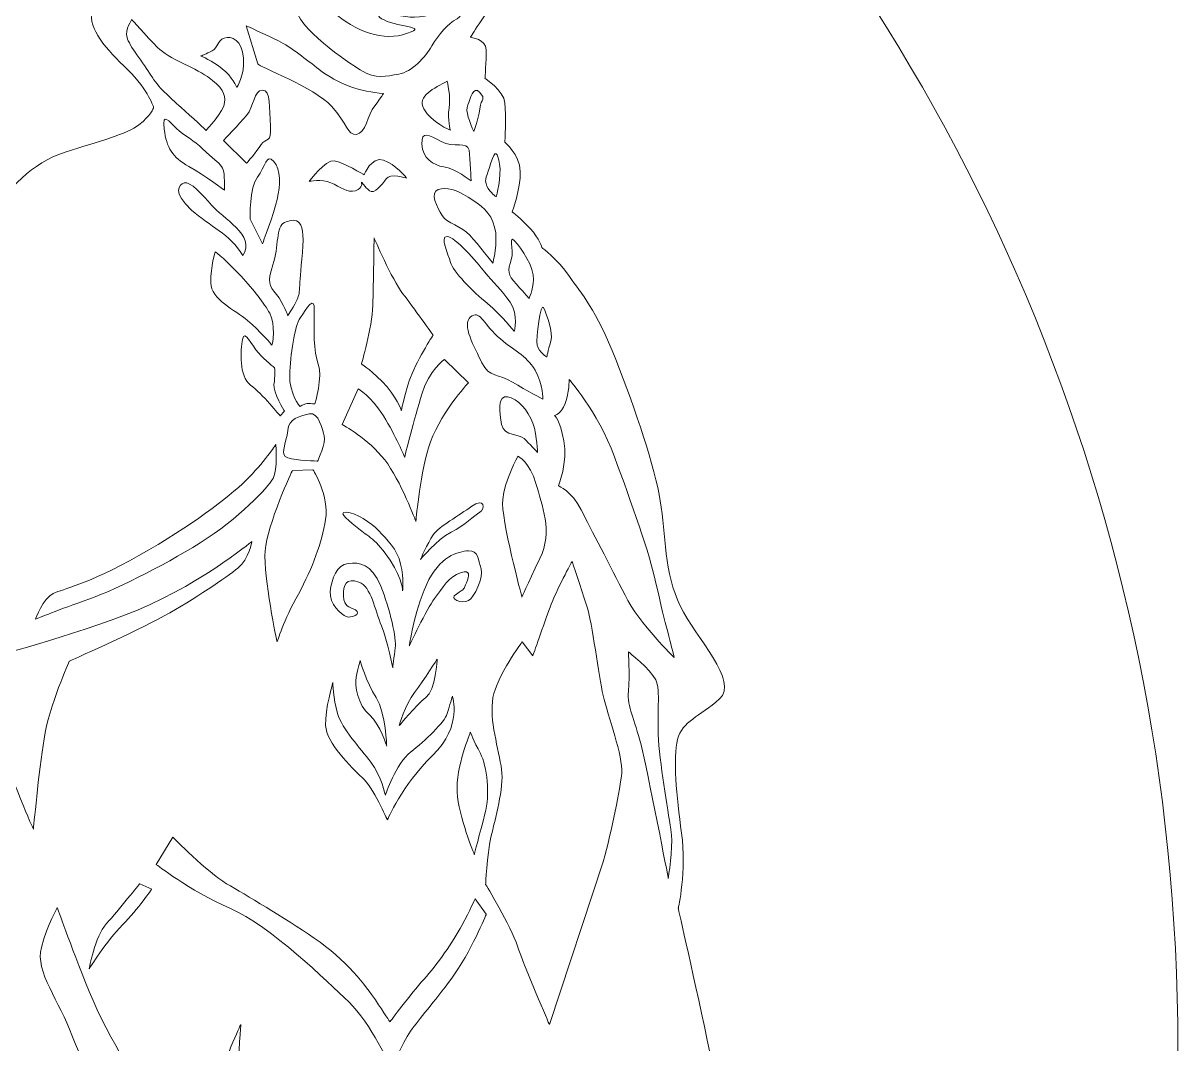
# Model space of a CAD drawing. Header units: inches. Extents: x 50 to 350, y -350 to -50.
# Drawn here: x 260.2 to 350, y -199.7 to -120.4 of the extents above; entities that cross this region are included whole.
import ezdxf

# ---------------------------------------------------------------- set-up
doc = ezdxf.new("R2010")
doc.units = ezdxf.units.IN
doc.header["$MEASUREMENT"] = 0
doc.layers.add('Layer 1', color=7, linetype='Continuous')

msp = doc.modelspace()

# ---------------------------------------------------------------- linework, layer by layer
at = {"layer": 'Layer 1', "lineweight": 0}
for points, knots in [([(350.001, -200), (350.001, -282.843), (282.843, -350.001), (200, -350.001), (117.158, -350.001), (50, -282.843), (50, -200), (50, -117.158), (117.158, -50), (200, -50), (282.843, -50), (350.001, -117.158), (350.001, -200)], [0, 0, 0, 0, 1, 1, 1, 2, 2, 2, 3, 3, 3, 4, 4, 4, 4]), ([(86.713, -160.67), (85.44, -161.139), (85.174, -161.636), (85.174, -161.636), (85.174, -161.636), (86.042, -162.164), (86.042, -162.164), (86.042, -162.164), (84.625, -163.259), (84.625, -163.259), (84.625, -163.259), (83.961, -164.5), (83.961, -164.5), (83.961, -164.5), (85.612, -164.042), (85.612, -164.042), (85.612, -164.042), (84.311, -165.518), (84.311, -165.518), (84.311, -165.518), (84.913, -166.543), (84.913, -166.543), (84.913, -166.543), (84.051, -167.697), (83.003, -167.246), (77.111, -164.711), (77.182, -165.505), (72.89, -164.145), (58.81, -159.684), (61.4, -148.514), (61.846, -144.971), (61.917, -144.415), (58.978, -149.323), (59.308, -153.659), (59.732, -159.233), (62.809, -164.261), (61.743, -164.491), (58.662, -165.156), (59.128, -164.424), (56.515, -163.218), (54.059, -162.084), (57.247, -167.532), (62.581, -167.893), (65.725, -168.105), (70.247, -168.608), (73.772, -168.705), (75.912, -168.764), (80.192, -169.383), (74.135, -171.207), (69.673, -172.551), (67.943, -175.228), (63.952, -173.732), (59.962, -172.236), (59.051, -171.961), (57.582, -170.409), (56.113, -168.856), (53.389, -167.143), (54.721, -169.07), (56.391, -171.483), (57.203, -173.783), (59.562, -174.978), (63.766, -177.109), (69.509, -177.08), (69.748, -177.54), (71.885, -181.65), (66.477, -183.842), (63.386, -184.671), (60.989, -185.315), (66.499, -186.074), (68.409, -185.37), (70.318, -184.667), (73.563, -182.245), (73.704, -180.295), (74.031, -175.781), (76.716, -176.072), (82.99, -172.286), (82.99, -172.286), (82.529, -175.297), (82.613, -176.811), (82.698, -178.325), (82.359, -181.466), (82.359, -181.466), (82.359, -181.466), (79.716, -185.929), (79.048, -187.297), (78.38, -188.664), (75.601, -193.501), (75.601, -193.501), (75.601, -193.501), (78.532, -192.322), (79.801, -191.979), (81.07, -191.636), (82.707, -191.681), (84.089, -191.845), (85.47, -192.01), (89.048, -190.218), (89.048, -190.218), (89.048, -190.218), (90.069, -189.743), (90.411, -191.012), (90.754, -192.281), (90.734, -193.037), (90.734, -193.037), (90.734, -193.037), (91.643, -192.054), (91.643, -192.054), (91.643, -192.054), (93.094, -194.236), (93.094, -194.236), (93.094, -194.236), (89.962, -198.181), (91.427, -199.86), (92.893, -201.538), (93.481, -203.066), (96.601, -204.161), (99.72, -205.254), (100.808, -206.923), (101.274, -208.321), (101.739, -209.72), (102.516, -213.521), (102.516, -213.521), (102.516, -213.521), (105.698, -212.349), (105.698, -212.349), (105.698, -212.349), (108.063, -213.422), (108.063, -213.422), (108.063, -213.422), (109.067, -216.334), (109.067, -216.334), (109.067, -216.334), (108.283, -218.775), (109.245, -220.44), (110.207, -222.104), (110.203, -222.23), (110.203, -222.23), (110.203, -222.23), (110.14, -219.961), (110.623, -220.73), (111.105, -221.499), (111.656, -222.957), (111.489, -224.465), (111.321, -225.972), (111.671, -226.989), (111.671, -226.989), (111.671, -226.989), (113.615, -225.027), (113.615, -225.027), (113.615, -225.027), (113.185, -226.905), (113.185, -226.905), (113.185, -226.905), (114.962, -226.45), (114.962, -226.45), (114.962, -226.45), (115.172, -227.968), (115.263, -229.23), (115.354, -230.493), (116.306, -232.535), (116.306, -232.535), (116.306, -232.535), (116.155, -228.877), (116.879, -230.031), (117.603, -231.185), (116.921, -233.056), (117.394, -234.203), (117.866, -235.35), (119.258, -236.915), (119.258, -236.915), (119.258, -236.915), (119.583, -234.278), (120.248, -233.036), (120.912, -231.795), (120.338, -234.299), (121.175, -235.96), (122.011, -237.621), (122.592, -239.401), (122.592, -239.401), (122.592, -239.401), (123.032, -237.145), (123.032, -237.145), (123.032, -237.145), (123.763, -239.13), (123.763, -239.13), (123.652, -239.706), (123.578, -240.237), (123.594, -240.559), (123.646, -241.593), (123.491, -243.246), (123.491, -243.246), (123.491, -243.246), (124.42, -242.574), (124.42, -242.574), (124.42, -242.574), (124.265, -243.401), (124.214, -244.589), (124.162, -245.776), (125.402, -245.88), (126.28, -247.326), (127.158, -248.772), (127.623, -249.392), (127.985, -250.374), (128.346, -251.355), (128.501, -253.834), (128.707, -255.384), (128.914, -256.933), (128.862, -260.032), (128.862, -260.032), (128.862, -260.032), (127.296, -257.811), (124.971, -258.017), (122.647, -258.224), (121.769, -257.759), (119.29, -257.088), (116.811, -256.417), (116.363, -256.83), (115.226, -256.83), (114.09, -256.83), (112.179, -256.882), (110.991, -256.262), (109.803, -255.642), (111.818, -255.487), (113.006, -255.642), (114.193, -255.797), (114.796, -255.642), (114.538, -254.092), (114.28, -252.543), (113.144, -251.974), (112.472, -251.716), (111.801, -251.458), (109.735, -248.875), (109.735, -248.875), (109.735, -248.875), (110.096, -248.101), (110.251, -247.378), (110.406, -246.655), (110.096, -245.828), (108.134, -245.208), (106.171, -244.589), (106.136, -243.831), (106.136, -243.831), (106.136, -243.831), (107.359, -243.452), (108.237, -243.452), (109.115, -243.452), (108.392, -242.264), (107.565, -241.696), (106.739, -241.128), (105.448, -239.217), (104.776, -238.08), (104.105, -236.944), (101.608, -234.327), (100.988, -233.552), (99.874, -232.16), (99.109, -236.892), (99.18, -238.098), (99.232, -238.975), (98.422, -240.008), (97.803, -241.093), (97.183, -242.178), (98.939, -242.384), (98.939, -242.384), (97.491, -243.279), (96.002, -241.891), (94.876, -240.852), (94.205, -240.233), (93.998, -240.181), (94.618, -239.974), (95.238, -239.767), (95.806, -238.425), (96.839, -237.908), (97.872, -237.391), (96.684, -237.082), (95.599, -236.669), (94.515, -236.255), (93.327, -235.171), (93.327, -235.171), (93.327, -235.171), (93.327, -234.964), (93.585, -234.654), (93.843, -234.344), (93.172, -233.518), (92.139, -232.537), (91.106, -231.555), (89.091, -228.921), (88.833, -227.474), (88.574, -226.028), (87.352, -225.77), (86.68, -226.338), (86.009, -226.906), (85.906, -228.094), (86.112, -229.386), (86.319, -230.677), (84.924, -232.519), (84.046, -234.482), (83.168, -236.445), (83.633, -236.29), (84.511, -236.858), (85.389, -237.426), (86.112, -237.478), (86.112, -237.478), (86.112, -237.478), (85.285, -238.666), (84.097, -239.286), (82.909, -239.906), (84.459, -240.216), (85.285, -241.248), (86.112, -242.282), (86.008, -242.695), (85.285, -242.901), (84.562, -243.108), (82.599, -242.333), (83.529, -243.521), (84.459, -244.709), (85.285, -244.761), (85.285, -244.761), (85.285, -244.761), (84.838, -247.171), (84.373, -248.514), (83.908, -249.857), (84.51, -250.752), (85.078, -251.114), (85.647, -251.475), (86.267, -252.457), (85.595, -252.922), (85.221, -253.181), (82.901, -251.705), (82.015, -251.613), (82.015, -251.613), (82.841, -250.683), (83.203, -250.219), (83.564, -249.753), (81.705, -248.152), (80.878, -247.378), (80.052, -246.603), (78.244, -246.086), (78.296, -245.26), (78.347, -244.434), (77.263, -243.865), (76.591, -243.246), (75.92, -242.626), (74.99, -242.781), (75.558, -243.762), (76.126, -244.743), (76.85, -246.861), (77.056, -248.256), (77.263, -249.65), (77.108, -250.787), (77.056, -252.026), (77.004, -253.266), (77.934, -252.905), (77.934, -252.905), (77.934, -252.905), (76.85, -254.919), (77.056, -255.797), (77.263, -256.675), (79.277, -255.693), (79.277, -255.693), (79.277, -255.693), (79.122, -256.933), (78.812, -257.759), (78.502, -258.586), (79.122, -258.896), (79.122, -258.896), (79.122, -258.896), (78.606, -259.671), (78.089, -260.239), (77.573, -260.807), (77.521, -261.375), (78.451, -261.736), (79.381, -262.098), (80.517, -260.91), (80.517, -260.91), (80.517, -260.91), (80.362, -262.563), (79.484, -263.286), (78.606, -264.01), (78.554, -264.474), (78.193, -265.507), (77.831, -266.54), (79.825, -266.873), (79.825, -266.873), (79.825, -266.873), (79.515, -267.184), (78.481, -267.597), (77.447, -268.011), (75.792, -267.907), (74.035, -267.907), (72.277, -267.907), (71.553, -268.424), (69.899, -269.252), (69.537, -269.432), (69.048, -269.727), (68.503, -270.076), (93.635, -316.857), (143.025, -348.675), (199.838, -348.675), (253.906, -348.675), (301.253, -319.86), (327.365, -276.755), (325.126, -274.646), (319.925, -269.723), (318.477, -268.114), (316.616, -266.046), (314.963, -264.113), (314.963, -264.113), (314.963, -264.113), (313.619, -253.008), (313.619, -253.008), (313.619, -253.008), (314.497, -250.787), (315.22, -249.392), (315.943, -247.998), (317.597, -244.692), (318.164, -241.903), (318.733, -239.114), (319.094, -231.521), (318.733, -227.337), (318.371, -223.153), (318.009, -220.932), (317.08, -215.715), (316.15, -210.499), (314.807, -206.16), (313.619, -200.479), (312.431, -194.797), (311.14, -189.167), (311.14, -189.167), (311.14, -189.167), (311.811, -186.274), (311.398, -183.33), (310.985, -180.386), (310.727, -177.494), (311.088, -176.047), (311.45, -174.601), (312.793, -174.291), (314.342, -172.897), (315.892, -171.502), (312.535, -168.196), (311.295, -165.665), (310.055, -163.134), (310.158, -160.087), (309.745, -157.504), (309.332, -154.922), (307.834, -150.428), (306.285, -146.503), (304.735, -142.577), (303.599, -141.389), (302.669, -140.046), (301.739, -138.703), (300.551, -137.825), (300.551, -137.825), (300.551, -137.825), (300.345, -137.102), (299.622, -136.327), (298.899, -135.553), (298.227, -135.036), (298.227, -135.036), (298.227, -135.036), (298.899, -133.228), (298.847, -131.885), (298.795, -130.542), (297.659, -129.613), (297.659, -129.613), (297.659, -129.613), (297.762, -127.546), (297.659, -126.565), (297.556, -125.584), (296.109, -124.654), (296.109, -124.654), (296.109, -124.654), (296.213, -123.26), (296.213, -122.433), (296.213, -121.607), (294.973, -121.452), (294.973, -121.452), (294.973, -121.452), (296.058, -119.696), (297.142, -118.404), (298.227, -117.113), (299.415, -116.08), (300.138, -115.305), (300.861, -114.531), (301.068, -112.723), (301.068, -112.723), (301.068, -112.723), (302.049, -111.535), (302.721, -109.83), (303.392, -108.126), (303.031, -107.299), (303.031, -105.905), (303.031, -104.51), (304.529, -103.322), (305.303, -102.031), (306.078, -100.74), (305.768, -98.984), (305.045, -97.95), (304.322, -96.917), (304.89, -96.091), (304.374, -94.955), (303.857, -93.818), (302.514, -92.32), (301.688, -91.442), (300.861, -90.564), (300.035, -90.048), (300.035, -90.048), (300.035, -90.048), (300.551, -91.442), (300.654, -92.785), (300.758, -94.128), (300.654, -92.785), (300.654, -92.785), (300.654, -92.785), (299.675, -92.479), (299.675, -92.479), (299.675, -92.479), (299.587, -92.942), (299.743, -92.012), (299.897, -91.083), (299.467, -90.564), (298.847, -89.376), (298.227, -88.188), (297.556, -87.258), (296.316, -86.277), (295.076, -85.296), (294.198, -84.418), (292.339, -83.178), (290.48, -81.939), (288.568, -81.68), (286.244, -81.422), (283.919, -81.164), (282.37, -81.732), (280.769, -82.3), (279.168, -82.868), (278.055, -83.258), (276.402, -84.549), (274.749, -85.84), (272.082, -86.963), (269.758, -89.958), (267.434, -92.954), (266.018, -98.322), (265.76, -100.13), (265.501, -101.938), (264.196, -104.403), (263.937, -105.539), (263.679, -106.676), (263.668, -107.967), (262.996, -109.361), (262.325, -110.756), (264.192, -112.435), (264.76, -113.83), (265.329, -115.224), (266.74, -116.942), (266.74, -116.942), (266.74, -116.942), (265.997, -118.095), (265.584, -119.437), (265.17, -120.78), (266.668, -122.381), (268.321, -123.983), (269.974, -125.584), (270.335, -126.927), (270.335, -126.927), (270.335, -126.927), (270.129, -127.546), (269.199, -128.27), (268.269, -128.993), (266.152, -129.509), (263.466, -130.387), (260.78, -131.266), (259.23, -133.125), (257.164, -135.656), (255.098, -138.187), (254.445, -141.492), (254.445, -141.492), (253.107, -140.471), (252.932, -140.222), (252.172, -138.961), (251.42, -137.716), (250.605, -136.706), (249.572, -136.241), (248.539, -135.776), (249.365, -135.466), (249.675, -134.795), (249.985, -134.124), (251.793, -132.574), (252.619, -131.954), (253.446, -131.334), (251.638, -129.458), (251.638, -129.458), (251.638, -129.458), (251.948, -128.476), (252.309, -127.753), (252.671, -127.03), (252.516, -125.997), (252.516, -125.997), (252.516, -125.997), (252.619, -125.739), (253.239, -125.067), (253.858, -124.396), (256.046, -122.209), (255.994, -120.866), (255.943, -119.523), (255.943, -118.49), (256.356, -116.528), (256.769, -114.565), (256.614, -112.705), (256.304, -110.329), (255.994, -107.954), (254.496, -105.629), (254.496, -105.629), (254.496, -105.629), (255.839, -103.253), (256.046, -101.755), (256.252, -100.258), (255.65, -98.725), (254.41, -97.95), (253.171, -97.176), (252.396, -95.832), (252.396, -95.832), (252.396, -95.832), (252.551, -94.593), (252.551, -93.457), (252.551, -92.32), (251.5, -91.666), (250.519, -89.858), (249.537, -88.05), (248.659, -85.416), (247.73, -84.435), (246.8, -83.454), (244.82, -82.765), (243.735, -81.99), (242.65, -81.215), (240.963, -80.716), (240.963, -80.716), (240.963, -80.716), (240.86, -79.424), (239.672, -78.392), (238.484, -77.358), (237.502, -76.222), (236.521, -76.429), (235.54, -76.636), (233.319, -76.584), (232.337, -76.48), (231.356, -76.377), (229.117, -75.671), (227.103, -75.62), (225.089, -75.568), (225.554, -76.291), (225.554, -76.291), (225.554, -76.291), (223.901, -76.342), (222.92, -76.394), (221.938, -76.446), (220.543, -77.273), (218.477, -78.512), (216.411, -79.752), (216.514, -80.63), (215.74, -81.766), (214.965, -82.902), (213.398, -84.986), (212.468, -85.812), (211.539, -86.639), (210.661, -87.62), (210.041, -88.601), (209.421, -89.583), (210.076, -93.146), (208.836, -93.508), (207.597, -93.869), (208.518, -94.643), (208.983, -95.625), (209.448, -96.606), (211.212, -96.09), (211.161, -96.813), (211.109, -97.536), (209.784, -97.433), (209.887, -98.001), (210.353, -100.563), (212.322, -99.038), (212.193, -99.818), (212.038, -100.748), (211.247, -103.787), (212.228, -106.628), (213.209, -109.469), (213.829, -107.764), (214.759, -109.004), (215.689, -110.243), (215.602, -111.302), (215.395, -112.49), (215.189, -113.678), (216.368, -117.25), (217.556, -118.231), (218.744, -119.213), (220.922, -121.4), (222.48, -122.631), (224.51, -124.236), (226.499, -126.912), (229.444, -126.29), (229.282, -127.827), (229.465, -129.57), (228.446, -131.059), (227.775, -132.04), (226.793, -132.557), (225.76, -133.125), (224.727, -133.693), (222.92, -133.59), (221.318, -133.796), (220.334, -133.923), (219.975, -133.953), (219.664, -133.861), (220.395, -126.601), (217.026, -120.778), (210.619, -117.351), (208.412, -116.17), (201.96, -112.948), (200.79, -111.623), (199.621, -110.299), (199.176, -110.026), (199.176, -110.026), (199.45, -108.823), (200.594, -106.256), (200.432, -105.201), (200.287, -104.249), (199.717, -103.027), (199.717, -103.027), (199.717, -103.027), (200.558, -103.708), (201.344, -104.072), (202.137, -104.44), (202.807, -104.112), (202.807, -104.112), (202.807, -104.112), (201.953, -103.83), (201.891, -102.967), (201.829, -102.104), (201.922, -101.848), (201.922, -101.848), (201.922, -101.848), (202.857, -102.304), (203.978, -102.249), (205.1, -102.194), (205.298, -101.008), (205.298, -101.008), (205.298, -101.008), (203.26, -99.917), (202.789, -98.268), (202.317, -96.618), (202.489, -93.521), (202.489, -93.521), (202.489, -93.521), (203.876, -93.215), (205.024, -92.213), (206.171, -91.211), (206.34, -88.2), (206.34, -88.2), (206.34, -88.2), (207.441, -88.919), (207.441, -88.919), (207.441, -88.919), (206.539, -87.257), (207.39, -87.626), (208.241, -87.994), (208.43, -87.396), (208.43, -87.396), (208.43, -87.396), (207.246, -86.588), (207.361, -85.557), (207.476, -84.527), (208.352, -80.846), (208.756, -78.704), (209.16, -76.561), (208.824, -70.004), (207.326, -68.068), (205.829, -66.131), (200.817, -63.58), (200.147, -62.873), (199.477, -62.165), (196.05, -59.758), (194.318, -60.055), (192.587, -60.352), (189.508, -61.396), (189.508, -61.396), (189.508, -61.396), (187.4, -60.652), (185.137, -61.451), (182.876, -62.25), (178.799, -65.385), (177.364, -67.413), (175.93, -69.441), (173.107, -74.963), (173.107, -74.963), (173.107, -74.963), (170.694, -74.983), (170.694, -74.983), (170.694, -74.983), (172.301, -76.061), (172.301, -76.061), (172.301, -76.061), (171.419, -76.812), (171.419, -76.812), (171.419, -76.812), (172.339, -77.785), (172.339, -77.785), (172.339, -77.785), (170.922, -79.21), (170.279, -80.657), (169.636, -82.104), (169.058, -84.328), (169.11, -85.536), (169.163, -86.743), (169.156, -87.001), (169.156, -87.001), (169.156, -87.001), (170.299, -86.172), (170.299, -86.172), (170.299, -86.172), (170.426, -87.812), (169.8, -88.656), (169.173, -89.5), (167.756, -90.926), (167.38, -92.035), (167.005, -93.145), (167.113, -95.474), (167.522, -96.261), (167.931, -97.047), (168.345, -97.662), (168.345, -97.662), (168.345, -97.662), (168.88, -96.987), (168.88, -96.987), (168.88, -96.987), (169.82, -97.272), (168.988, -99.317), (168.157, -101.361), (168.002, -103.855), (165.391, -104.817), (165.262, -104.865), (165.186, -104.944), (165.155, -105.048), (163.795, -105.673), (162.307, -106.112), (161.145, -106.524), (159.543, -107.093), (156.134, -107.868), (153.551, -108.539), (150.969, -109.21), (149.162, -110.553), (146.424, -111.896), (143.686, -113.239), (140.574, -116.984), (140.574, -116.984), (138.626, -118.402), (134.487, -119.148), (132.035, -119.932), (129.343, -120.793), (126.998, -125.382), (127.7, -124.727), (128.474, -124.004), (131.04, -124.637), (130.679, -125.102), (130.317, -125.567), (130.214, -127.116), (130.472, -126.755), (130.73, -126.393), (132.306, -125.812), (132.306, -125.812), (132.306, -125.984), (132.306, -126.157), (132.306, -126.329), (132.547, -126.294), (132.788, -126.26), (133.029, -126.225), (133.029, -126.225), (132.616, -128.459), (132.616, -128.459), (132.616, -128.459), (133.629, -128.297), (133.629, -128.297), (133.629, -128.297), (130.906, -132.348), (128.631, -135.139), (126.356, -137.931), (123.047, -143.722), (121.91, -145.997), (121.226, -147.364), (120.281, -149.516), (119.568, -151.33), (119.57, -150.627), (119.488, -149.879), (119.287, -149.096), (118.605, -146.431), (116.65, -144.235), (115.715, -141.563), (114.781, -138.891), (114.102, -136.101), (114.102, -136.101), (114.102, -136.101), (111.616, -139.434), (111.064, -141.183), (110.512, -142.931), (110.075, -145.061), (108.89, -146.919), (107.704, -148.776), (106.838, -152.784), (105.799, -153.889), (104.761, -154.995), (103.467, -156.219), (103.467, -156.219), (103.467, -156.219), (101.351, -156.603), (101.351, -156.603), (101.351, -156.603), (101.306, -151.986), (101.306, -151.986), (101.278, -149.213), (102.237, -144.879), (103.331, -141.759), (104.789, -137.598), (107.081, -133.659), (108.667, -129.458), (109.7, -126.72), (110.785, -123.414), (111.869, -119.902), (112.954, -116.39), (113.677, -111.793), (114.09, -109.055), (114.503, -106.318), (114.193, -98.673), (114.142, -94.438), (114.09, -90.203), (114.917, -85.761), (116.466, -82.61), (118.016, -79.459), (119.049, -78.839), (120.185, -77.445), (121.321, -76.05), (122.768, -74.398), (120.65, -75.482), (118.532, -76.567), (117.344, -76.98), (114.813, -80.027), (112.282, -83.075), (111.249, -88.085), (110.578, -90.203), (109.906, -92.32), (108.977, -91.236), (108.099, -90.203), (107.22, -89.17), (105.464, -87.31), (104.431, -87.104), (103.398, -86.897), (102.572, -87.723), (102.572, -87.723), (102.572, -87.723), (105.464, -90.564), (106.652, -92.579), (107.84, -94.593), (109.08, -97.899), (109.493, -100.378), (109.906, -102.857), (110.01, -107.558), (109.906, -109.314), (109.803, -111.07), (109.132, -113.859), (108.512, -116.597), (107.892, -119.334), (106.446, -120.574), (106.446, -120.574), (106.446, -120.574), (105.516, -118.508), (105.206, -117.475), (104.896, -116.442), (103.502, -114.531), (102.159, -113.032), (100.816, -111.535), (97.045, -108.642), (96.219, -108.126), (95.392, -107.609), (93.688, -106.989), (93.688, -106.989), (93.688, -106.989), (95.134, -109.675), (96.374, -111.225), (97.613, -112.774), (100.196, -114.995), (101.849, -117.526), (103.502, -120.057), (103.818, -123.83), (103.708, -126.514), (103.474, -132.23), (99.173, -141.391), (96.688, -145.811), (93.453, -141.411), (91.189, -139.924), (87.077, -135.5), (85.791, -134.116), (84.266, -129.985), (82.51, -126.524), (81.787, -129.675), (84.823, -136.095), (86.173, -137.392), (90.348, -141.402), (90.99, -144.086), (94.094, -148.511), (95.714, -150.821), (95.629, -158.487), (95.629, -158.487), (94.095, -157.768), (92.622, -157.505), (90.95, -157.75), (89.279, -157.995), (92.304, -158.935), (91.168, -159.029), (90.031, -159.124), (86.713, -160.67), (86.713, -160.67), (86.713, -160.67), (86.713, -160.67), (86.713, -160.67)], [0, 0, 0, 0, 1, 1, 1, 2, 2, 2, 3, 3, 3, 4, 4, 4, 5, 5, 5, 6, 6, 6, 7, 7, 7, 8, 8, 8, 9, 9, 9, 10, 10, 10, 11, 11, 11, 12, 12, 12, 13, 13, 13, 14, 14, 14, 15, 15, 15, 16, 16, 16, 17, 17, 17, 18, 18, 18, 19, 19, 19, 20, 20, 20, 21, 21, 21, 22, 22, 22, 23, 23, 23, 24, 24, 24, 25, 25, 25, 26, 26, 26, 27, 27, 27, 28, 28, 28, 29, 29, 29, 30, 30, 30, 31, 31, 31, 32, 32, 32, 33, 33, 33, 34, 34, 34, 35, 35, 35, 36, 36, 36, 37, 37, 37, 38, 38, 38, 39, 39, 39, 40, 40, 40, 41, 41, 41, 42, 42, 42, 43, 43, 43, 44, 44, 44, 45, 45, 45, 46, 46, 46, 47, 47, 47, 48, 48, 48, 49, 49, 49, 50, 50, 50, 51, 51, 51, 52, 52, 52, 53, 53, 53, 54, 54, 54, 55, 55, 55, 56, 56, 56, 57, 57, 57, 58, 58, 58, 59, 59, 59, 60, 60, 60, 61, 61, 61, 62, 62, 62, 63, 63, 63, 64, 64, 64, 65, 65, 65, 66, 66, 66, 67, 67, 67, 68, 68, 68, 69, 69, 69, 70, 70, 70, 71, 71, 71, 72, 72, 72, 73, 73, 73, 74, 74, 74, 75, 75, 75, 76, 76, 76, 77, 77, 77, 78, 78, 78, 79, 79, 79, 80, 80, 80, 81, 81, 81, 82, 82, 82, 83, 83, 83, 84, 84, 84, 85, 85, 85, 86, 86, 86, 87, 87, 87, 88, 88, 88, 89, 89, 89, 90, 90, 90, 91, 91, 91, 92, 92, 92, 93, 93, 93, 94, 94, 94, 95, 95, 95, 96, 96, 96, 97, 97, 97, 98, 98, 98, 99, 99, 99, 100, 100, 100, 101, 101, 101, 102, 102, 102, 103, 103, 103, 104, 104, 104, 105, 105, 105, 106, 106, 106, 107, 107, 107, 108, 108, 108, 109, 109, 109, 110, 110, 110, 111, 111, 111, 112, 112, 112, 113, 113, 113, 114, 114, 114, 115, 115, 115, 116, 116, 116, 117, 117, 117, 118, 118, 118, 119, 119, 119, 120, 120, 120, 121, 121, 121, 122, 122, 122, 123, 123, 123, 124, 124, 124, 125, 125, 125, 126, 126, 126, 127, 127, 127, 128, 128, 128, 129, 129, 129, 130, 130, 130, 131, 131, 131, 132, 132, 132, 133, 133, 133, 134, 134, 134, 135, 135, 135, 136, 136, 136, 137, 137, 137, 138, 138, 138, 139, 139, 139, 140, 140, 140, 141, 141, 141, 142, 142, 142, 143, 143, 143, 144, 144, 144, 145, 145, 145, 146, 146, 146, 147, 147, 147, 148, 148, 148, 149, 149, 149, 150, 150, 150, 151, 151, 151, 152, 152, 152, 153, 153, 153, 154, 154, 154, 155, 155, 155, 156, 156, 156, 157, 157, 157, 158, 158, 158, 159, 159, 159, 160, 160, 160, 161, 161, 161, 162, 162, 162, 163, 163, 163, 164, 164, 164, 165, 165, 165, 166, 166, 166, 167, 167, 167, 168, 168, 168, 169, 169, 169, 170, 170, 170, 171, 171, 171, 172, 172, 172, 173, 173, 173, 174, 174, 174, 175, 175, 175, 176, 176, 176, 177, 177, 177, 178, 178, 178, 179, 179, 179, 180, 180, 180, 181, 181, 181, 182, 182, 182, 183, 183, 183, 184, 184, 184, 185, 185, 185, 186, 186, 186, 187, 187, 187, 188, 188, 188, 189, 189, 189, 190, 190, 190, 191, 191, 191, 192, 192, 192, 193, 193, 193, 194, 194, 194, 195, 195, 195, 196, 196, 196, 197, 197, 197, 198, 198, 198, 199, 199, 199, 200, 200, 200, 201, 201, 201, 202, 202, 202, 203, 203, 203, 204, 204, 204, 205, 205, 205, 206, 206, 206, 207, 207, 207, 208, 208, 208, 209, 209, 209, 210, 210, 210, 211, 211, 211, 212, 212, 212, 213, 213, 213, 214, 214, 214, 215, 215, 215, 216, 216, 216, 217, 217, 217, 218, 218, 218, 219, 219, 219, 220, 220, 220, 221, 221, 221, 222, 222, 222, 223, 223, 223, 224, 224, 224, 225, 225, 225, 226, 226, 226, 227, 227, 227, 228, 228, 228, 229, 229, 229, 230, 230, 230, 231, 231, 231, 232, 232, 232, 233, 233, 233, 234, 234, 234, 235, 235, 235, 236, 236, 236, 237, 237, 237, 238, 238, 238, 239, 239, 239, 240, 240, 240, 241, 241, 241, 242, 242, 242, 243, 243, 243, 244, 244, 244, 245, 245, 245, 246, 246, 246, 247, 247, 247, 248, 248, 248, 249, 249, 249, 250, 250, 250, 251, 251, 251, 252, 252, 252, 253, 253, 253, 254, 254, 254, 255, 255, 255, 256, 256, 256, 257, 257, 257, 258, 258, 258, 259, 259, 259, 260, 260, 260, 261, 261, 261, 262, 262, 262, 263, 263, 263, 264, 264, 264, 265, 265, 265, 266, 266, 266, 267, 267, 267, 268, 268, 268, 269, 269, 269, 270, 270, 270, 271, 271, 271, 272, 272, 272, 273, 273, 273, 274, 274, 274, 275, 275, 275, 276, 276, 276, 277, 277, 277, 278, 278, 278, 279, 279, 279, 280, 280, 280, 281, 281, 281, 282, 282, 282, 283, 283, 283, 284, 284, 284, 285, 285, 285, 286, 286, 286, 287, 287, 287, 288, 288, 288, 289, 289, 289, 290, 290, 290, 291, 291, 291, 292, 292, 292, 293, 293, 293, 294, 294, 294, 295, 295, 295, 296, 296, 296, 297, 297, 297, 298, 298, 298, 299, 299, 299, 300, 300, 300, 301, 301, 301, 302, 302, 302, 303, 303, 303, 304, 304, 304, 305, 305, 305, 306, 306, 306, 307, 307, 307, 308, 308, 308, 309, 309, 309, 310, 310, 310, 311, 311, 311, 312, 312, 312, 313, 313, 313, 314, 314, 314, 315, 315, 315, 316, 316, 316, 317, 317, 317, 318, 318, 318, 319, 319, 319, 320, 320, 320, 321, 321, 321, 322, 322, 322, 323, 323, 323, 324, 324, 324, 325, 325, 325, 326, 326, 326, 327, 327, 327, 328, 328, 328, 329, 329, 329, 330, 330, 330, 331, 331, 331, 332, 332, 332, 333, 333, 333, 334, 334, 334, 335, 335, 335, 336, 336, 336, 337, 337, 337, 338, 338, 338, 339, 339, 339, 339]), ([(293.833, -119.047), (293.833, -119.047), (293.76, -119.368), (292.331, -119.651), (290.903, -119.935), (290.32, -119.983), (289.101, -119.691), (287.882, -119.4), (287.883, -119.335), (287.883, -119.335), (287.883, -119.335), (287.567, -119.899), (288.272, -120.112), (289.438, -120.743), (292.066, -120.59), (289.703, -121.258), (287.9, -121.769), (285.499, -120.76), (284.073, -119.199), (283.418, -118.482), (281.46, -116.628), (281.388, -119.047), (281.341, -120.646), (285.517, -123.449), (286.396, -123.984), (287.707, -124.781), (288.368, -124.478), (289.406, -124.313), (290.444, -124.148), (291.444, -123.013), (291.985, -122.124), (292.527, -121.234), (293.215, -120.386), (293.936, -120.019), (294.656, -119.651), (293.833, -119.047), (293.833, -119.047), (293.833, -119.047), (293.833, -119.047), (293.833, -119.047)], [0, 0, 0, 0, 1, 1, 1, 2, 2, 2, 3, 3, 3, 4, 4, 4, 5, 5, 5, 6, 6, 6, 7, 7, 7, 8, 8, 8, 9, 9, 9, 10, 10, 10, 11, 11, 11, 12, 12, 12, 13, 13, 13, 13]), ([(268.631, -120.074), (268.631, -120.074), (268.114, -120.849), (268.269, -121.469), (268.424, -122.089), (269.561, -123.483), (270.129, -124.413), (270.696, -125.343), (271.575, -126.117), (272.453, -126.892), (273.331, -127.667), (274.416, -128.7), (274.416, -128.7), (274.416, -128.7), (275.81, -127.202), (275.862, -126.531), (275.913, -125.859), (275.707, -125.343), (274.519, -124.516), (273.331, -123.69), (271.575, -123.173), (270.645, -122.243), (269.716, -121.314), (268.631, -120.074), (268.631, -120.074), (268.631, -120.074), (268.631, -120.074), (268.631, -120.074)], [0, 0, 0, 0, 1, 1, 1, 2, 2, 2, 3, 3, 3, 4, 4, 4, 5, 5, 5, 6, 6, 6, 7, 7, 7, 8, 8, 8, 9, 9, 9, 9]), ([(277.527, -120.568), (277.527, -120.568), (279.092, -121.251), (280.047, -121.73), (281.003, -122.208), (282.243, -123.206), (283.192, -123.943), (284.7, -125.114), (286.429, -125.708), (288.221, -125.823), (288.221, -125.823), (288.065, -126.085), (287.53, -126.78), (286.994, -127.476), (286.823, -128.957), (286.112, -129.002), (285.4, -129.047), (285.423, -128.208), (284.17, -126.817), (282.822, -125.32), (278.511, -123.741), (278.443, -123.52), (278.443, -123.52), (277.527, -120.568), (277.527, -120.568), (277.527, -120.568), (277.527, -120.568), (277.527, -120.568)], [0, 0, 0, 0, 1, 1, 1, 2, 2, 2, 3, 3, 3, 4, 4, 4, 5, 5, 5, 6, 6, 6, 7, 7, 7, 8, 8, 8, 9, 9, 9, 9]), ([(274.02, -122.915), (274.02, -122.915), (274.898, -123.277), (275.673, -123.896), (276.447, -124.516), (276.809, -125.343), (276.809, -125.343), (276.809, -125.343), (277.429, -124.464), (277.326, -123.07), (277.223, -121.675), (276.396, -121.314), (275.828, -121.52), (275.26, -121.727), (275.363, -122.243), (274.898, -122.502), (274.433, -122.76), (274.02, -122.915), (274.02, -122.915), (274.02, -122.915), (274.02, -122.915), (274.02, -122.915)], [0, 0, 0, 0, 1, 1, 1, 2, 2, 2, 3, 3, 3, 4, 4, 4, 5, 5, 5, 6, 6, 6, 7, 7, 7, 7]), ([(275.759, -129.492), (275.759, -129.492), (277.567, -131.248), (277.567, -131.248), (277.567, -131.248), (278.342, -130.37), (278.703, -129.802), (279.065, -129.234), (279.529, -129.75), (279.426, -128.356), (279.323, -126.961), (279.478, -125.566), (278.807, -125.566), (278.135, -125.566), (278.135, -126.858), (277.567, -127.529), (276.999, -128.201), (275.759, -129.492), (275.759, -129.492), (275.759, -129.492), (275.759, -129.492), (275.759, -129.492)], [0, 0, 0, 0, 1, 1, 1, 2, 2, 2, 3, 3, 3, 4, 4, 4, 5, 5, 5, 6, 6, 6, 7, 7, 7, 7]), ([(293.165, -124.861), (292.184, -125.429), (290.789, -125.997), (291.357, -127.03), (291.926, -128.063), (293.424, -128.683), (293.424, -128.683), (293.424, -128.683), (293.165, -127.857), (293.32, -126.979), (293.475, -126.1), (293.165, -124.861), (293.165, -124.861), (293.165, -124.861), (293.165, -124.861), (293.165, -124.861)], [0, 0, 0, 0, 1, 1, 1, 2, 2, 2, 3, 3, 3, 4, 4, 4, 5, 5, 5, 5]), ([(295.231, -128.786), (294.921, -128.063), (294.56, -127.185), (294.767, -126.72), (294.973, -126.255), (295.18, -125.171), (295.696, -125.739), (296.213, -126.307), (295.8, -126.152), (295.696, -127.03), (295.593, -127.908), (295.231, -128.786), (295.231, -128.786), (295.231, -128.786), (295.231, -128.786), (295.231, -128.786)], [0, 0, 0, 0, 1, 1, 1, 2, 2, 2, 3, 3, 3, 4, 4, 4, 5, 5, 5, 5]), ([(274.123, -130.099), (273.55, -129.537), (272.689, -129.069), (272.115, -128.554), (271.541, -128.039), (270.967, -127.15), (271.159, -128.601), (271.35, -130.052), (271.78, -130.755), (273.072, -131.504), (274.363, -132.253), (275.84, -133.335), (275.84, -133.335), (275.872, -131.123), (275.777, -131.718), (274.123, -130.099), (274.123, -130.099), (274.123, -130.099), (274.123, -130.099)], [0, 0, 0, 0, 1, 1, 1, 2, 2, 2, 3, 3, 3, 4, 4, 4, 5, 5, 5, 6, 6, 6, 6]), ([(295.025, -132.608), (295.025, -132.608), (293.734, -131.627), (292.907, -131.524), (292.081, -131.42), (291.254, -130.852), (291.203, -129.768), (291.151, -128.683), (291.719, -129.045), (292.7, -129.561), (293.682, -130.077), (294.767, -129.509), (294.87, -130.233), (294.973, -130.956), (295.025, -132.608), (295.025, -132.608), (295.025, -132.608), (295.025, -132.608), (295.025, -132.608)], [0, 0, 0, 0, 1, 1, 1, 2, 2, 2, 3, 3, 3, 4, 4, 4, 5, 5, 5, 6, 6, 6, 6]), ([(296.987, -133.848), (296.987, -133.848), (296.522, -133.59), (296.264, -133.022), (296.006, -132.454), (296.264, -132.298), (296.574, -131.214), (296.884, -130.129), (297.091, -130.387), (297.245, -131.317), (297.4, -132.247), (296.987, -133.848), (296.987, -133.848), (296.987, -133.848), (296.987, -133.848), (296.987, -133.848)], [0, 0, 0, 0, 1, 1, 1, 2, 2, 2, 3, 3, 3, 4, 4, 4, 5, 5, 5, 5]), ([(277.838, -135.604), (277.838, -135.604), (277.786, -133.099), (278.406, -132.324), (279.026, -131.549), (279.116, -130.439), (279.684, -131.111), (280.253, -131.782), (280.201, -132.918), (279.942, -134.055), (279.684, -135.191), (278.806, -137.515), (278.806, -137.515), (278.806, -137.515), (277.838, -135.604), (277.838, -135.604), (277.838, -135.604), (277.838, -135.604), (277.838, -135.604)], [0, 0, 0, 0, 1, 1, 1, 2, 2, 2, 3, 3, 3, 4, 4, 4, 5, 5, 5, 6, 6, 6, 6]), ([(282.422, -132.66), (282.422, -132.66), (283.713, -130.956), (284.385, -131.059), (285.056, -131.162), (286.709, -132.144), (286.709, -132.144), (286.709, -132.144), (287.277, -130.697), (288.207, -131.007), (289.136, -131.317), (290.015, -132.402), (290.015, -132.402), (290.015, -132.402), (288.723, -131.989), (288.413, -132.454), (288.103, -132.918), (287.484, -133.693), (287.122, -133.383), (286.761, -133.073), (286.502, -132.712), (286.502, -132.712), (286.502, -132.712), (286.657, -133.177), (286.038, -133.383), (285.418, -133.59), (284.849, -133.073), (284.126, -132.763), (283.403, -132.454), (282.422, -132.66), (282.422, -132.66), (282.422, -132.66), (282.422, -132.66), (282.422, -132.66)], [0, 0, 0, 0, 1, 1, 1, 2, 2, 2, 3, 3, 3, 4, 4, 4, 5, 5, 5, 6, 6, 6, 7, 7, 7, 8, 8, 8, 9, 9, 9, 10, 10, 10, 11, 11, 11, 11]), ([(277.269, -138.416), (278.345, -136.875), (275.641, -135.474), (274.845, -134.508), (274.184, -133.706), (273.146, -132.621), (272.721, -132.762), (272.296, -132.904), (271.777, -133.517), (273.288, -134.886), (274.736, -136.198), (276.268, -136.706), (277.269, -138.416), (277.269, -138.416), (277.269, -138.416), (277.269, -138.416)], [0, 0, 0, 0, 1, 1, 1, 2, 2, 2, 3, 3, 3, 4, 4, 4, 5, 5, 5, 5]), ([(296.714, -139.013), (296.714, -139.013), (295.581, -137.585), (294.941, -136.846), (294.301, -136.108), (293.168, -135.96), (292.774, -135.32), (292.38, -134.68), (291.789, -133.498), (292.478, -133.301), (293.168, -133.104), (293.808, -133.251), (294.793, -133.891), (295.778, -134.532), (296.566, -135.024), (296.861, -136.206), (297.157, -137.388), (296.714, -139.013), (296.714, -139.013), (296.714, -139.013), (296.714, -139.013), (296.714, -139.013)], [0, 0, 0, 0, 1, 1, 1, 2, 2, 2, 3, 3, 3, 4, 4, 4, 5, 5, 5, 6, 6, 6, 7, 7, 7, 7]), ([(280.769, -143.094), (280.769, -143.094), (280.459, -142.164), (279.891, -141.441), (279.323, -140.718), (279.155, -140.537), (279.62, -139.142), (280.084, -137.748), (279.839, -136.121), (280.511, -135.862), (281.182, -135.604), (282.215, -135.191), (281.905, -138.187), (281.595, -141.183), (281.802, -141.234), (281.44, -141.957), (281.079, -142.68), (280.769, -143.094), (280.769, -143.094), (280.769, -143.094), (280.769, -143.094), (280.769, -143.094)], [0, 0, 0, 0, 1, 1, 1, 2, 2, 2, 3, 3, 3, 4, 4, 4, 5, 5, 5, 6, 6, 6, 7, 7, 7, 7]), ([(286.502, -146.859), (286.502, -146.859), (287.329, -144.043), (287.38, -142.307), (287.432, -140.57), (287.484, -137.05), (287.484, -137.05), (287.484, -137.05), (288.878, -140.289), (289.704, -141.369), (290.531, -142.448), (292.081, -144.607), (292.081, -144.607), (292.081, -144.607), (290.686, -146.718), (290.221, -148.173), (289.756, -149.628), (289.601, -150.473), (289.601, -150.473), (289.601, -150.473), (289.24, -149.347), (288.103, -148.22), (286.967, -147.094), (286.502, -146.859), (286.502, -146.859), (286.502, -146.859), (286.502, -146.859), (286.502, -146.859)], [0, 0, 0, 0, 1, 1, 1, 2, 2, 2, 3, 3, 3, 4, 4, 4, 5, 5, 5, 6, 6, 6, 7, 7, 7, 8, 8, 8, 9, 9, 9, 9]), ([(298.382, -144.333), (298.382, -144.333), (297.452, -143.094), (296.316, -142.164), (295.18, -141.234), (293.578, -139.633), (293.424, -138.962), (293.268, -138.29), (292.545, -136.947), (293.165, -136.947), (293.785, -136.947), (295.477, -138.936), (296.097, -139.711), (296.717, -140.485), (297.4, -141.079), (298.072, -142.06), (298.743, -143.042), (298.382, -144.333), (298.382, -144.333), (298.382, -144.333), (298.382, -144.333), (298.382, -144.333)], [0, 0, 0, 0, 1, 1, 1, 2, 2, 2, 3, 3, 3, 4, 4, 4, 5, 5, 5, 6, 6, 6, 7, 7, 7, 7]), ([(299.532, -141.764), (299.532, -141.764), (299.264, -141.417), (298.55, -140.658), (297.835, -139.898), (297.879, -139.608), (298.148, -138.759), (298.416, -137.91), (297.879, -136.749), (298.416, -137.285), (298.952, -137.821), (299.934, -139.385), (299.89, -140.278), (299.845, -141.171), (299.532, -141.764), (299.532, -141.764), (299.532, -141.764), (299.532, -141.764), (299.532, -141.764)], [0, 0, 0, 0, 1, 1, 1, 2, 2, 2, 3, 3, 3, 4, 4, 4, 5, 5, 5, 6, 6, 6, 6]), ([(279.521, -145.383), (279.521, -145.383), (278.606, -144.267), (277.648, -143.461), (276.691, -142.655), (274.778, -141.849), (274.778, -140.539), (274.778, -139.23), (275.13, -138.122), (275.13, -138.122), (275.13, -138.122), (276.137, -138.928), (277.145, -140.036), (278.152, -141.144), (278.916, -142.109), (279.369, -142.915), (279.823, -143.721), (279.621, -145.434), (279.521, -145.383), (279.521, -145.383), (279.521, -145.383), (279.521, -145.383)], [0, 0, 0, 0, 1, 1, 1, 2, 2, 2, 3, 3, 3, 4, 4, 4, 5, 5, 5, 6, 6, 6, 7, 7, 7, 7]), ([(282.887, -149.963), (282.344, -149.903), (282.206, -149.882), (281.724, -150.157), (281.724, -150.157), (280.872, -149.188), (280.924, -147.691), (280.975, -146.193), (281.285, -143.92), (281.75, -143.249), (282.215, -142.577), (282.887, -141.389), (282.835, -142.732), (282.784, -144.075), (282.784, -145.935), (283.145, -146.864), (283.506, -147.794), (282.887, -149.963), (282.887, -149.963), (282.887, -149.963), (282.887, -149.963), (282.887, -149.963)], [0, 0, 0, 0, 1, 1, 1, 2, 2, 2, 3, 3, 3, 4, 4, 4, 5, 5, 5, 6, 6, 6, 7, 7, 7, 7]), ([(300.603, -149.584), (300.603, -149.584), (299.329, -148.93), (298.244, -148.259), (297.16, -147.587), (296.436, -147.949), (295.868, -146.761), (295.3, -145.573), (294.267, -143.765), (294.99, -143.197), (295.713, -142.629), (295.894, -143.623), (297.082, -144.708), (298.27, -145.792), (299.329, -146.141), (300, -147.329), (300.672, -148.517), (300.603, -149.584), (300.603, -149.584), (300.603, -149.584), (300.603, -149.584), (300.603, -149.584)], [0, 0, 0, 0, 1, 1, 1, 2, 2, 2, 3, 3, 3, 4, 4, 4, 5, 5, 5, 6, 6, 6, 7, 7, 7, 7]), ([(300.913, -146.305), (300.913, -146.305), (300.332, -145.956), (300.177, -145.388), (300.038, -144.879), (300.46, -142.002), (300.655, -142.457), (300.964, -143.18), (301.43, -144.316), (301.223, -145.091), (301.016, -145.866), (300.913, -146.305), (300.913, -146.305), (300.913, -146.305), (300.913, -146.305), (300.913, -146.305)], [0, 0, 0, 0, 1, 1, 1, 2, 2, 2, 3, 3, 3, 4, 4, 4, 5, 5, 5, 5]), ([(280.178, -150.893), (280.178, -150.893), (280.514, -150.509), (280.514, -150.509), (280.514, -150.509), (279.602, -149.068), (279.698, -148.444), (279.794, -147.819), (279.746, -147.147), (279.746, -147.147), (279.746, -147.147), (279.025, -146.571), (278.497, -145.994), (277.969, -145.418), (277.392, -144.074), (277.248, -144.938), (277.105, -145.803), (276.96, -147.819), (277.873, -148.492), (278.786, -149.164), (280.178, -150.893), (280.178, -150.893), (280.178, -150.893), (280.178, -150.893), (280.178, -150.893)], [0, 0, 0, 0, 1, 1, 1, 2, 2, 2, 3, 3, 3, 4, 4, 4, 5, 5, 5, 6, 6, 6, 7, 7, 7, 8, 8, 8, 8]), ([(292.959, -146.503), (292.959, -146.503), (294.818, -148.31), (294.818, -148.31), (294.818, -148.31), (292.442, -150.893), (291.719, -153.372), (290.996, -155.852), (290.738, -159.106), (290.738, -159.106), (290.738, -159.106), (289.55, -155.903), (288.31, -154.302), (287.071, -152.701), (285.004, -151.564), (285.004, -151.564), (285.004, -151.564), (286.244, -148.775), (286.244, -148.775), (286.244, -148.775), (287.225, -149.343), (288.207, -150.893), (289.188, -152.443), (289.86, -154.095), (289.86, -154.095), (289.86, -154.095), (290.634, -151.048), (291.203, -149.188), (291.771, -147.329), (292.959, -146.503), (292.959, -146.503), (292.959, -146.503), (292.959, -146.503), (292.959, -146.503)], [0, 0, 0, 0, 1, 1, 1, 2, 2, 2, 3, 3, 3, 4, 4, 4, 5, 5, 5, 6, 6, 6, 7, 7, 7, 8, 8, 8, 9, 9, 9, 10, 10, 10, 11, 11, 11, 11]), ([(310.826, -169.676), (310.826, -169.676), (308.137, -167.091), (306.999, -164.816), (305.862, -162.541), (304.311, -159.645), (303.587, -158.198), (302.863, -156.75), (301.829, -156.337), (301.829, -156.337), (301.829, -156.337), (302.553, -154.476), (302.243, -152.821), (301.933, -151.167), (301.519, -150.857), (301.519, -150.857), (301.519, -150.857), (302.036, -150.753), (302.346, -149.926), (302.656, -149.099), (302.656, -148.065), (302.656, -148.065), (302.656, -148.065), (304.828, -150.443), (306.172, -154.062), (307.516, -157.681), (308.861, -161.403), (309.481, -164.195), (310.101, -166.987), (310.644, -168.865), (310.826, -169.676), (310.826, -169.676), (310.826, -169.676), (310.826, -169.676)], [0, 0, 0, 0, 1, 1, 1, 2, 2, 2, 3, 3, 3, 4, 4, 4, 5, 5, 5, 6, 6, 6, 7, 7, 7, 8, 8, 8, 9, 9, 9, 10, 10, 10, 11, 11, 11, 11]), ([(300.19, -153.734), (300.19, -153.734), (300.19, -152.494), (299.828, -151.461), (299.467, -150.428), (298.64, -149.55), (297.865, -149.395), (297.09, -149.24), (297.194, -150.635), (297.4, -151.564), (297.607, -152.494), (298.795, -152.287), (299.157, -152.649), (299.518, -153.011), (300.19, -153.734), (300.19, -153.734), (300.19, -153.734), (300.19, -153.734), (300.19, -153.734)], [0, 0, 0, 0, 1, 1, 1, 2, 2, 2, 3, 3, 3, 4, 4, 4, 5, 5, 5, 6, 6, 6, 6]), ([(283.093, -154.405), (283.093, -154.405), (283.764, -152.907), (283.61, -152.443), (283.455, -151.978), (283.197, -150.531), (282.422, -150.738), (281.647, -150.945), (280.872, -151.048), (280.769, -152.029), (280.666, -153.011), (280.097, -153.94), (280.769, -154.147), (281.44, -154.354), (283.093, -154.405), (283.093, -154.405), (283.093, -154.405), (283.093, -154.405), (283.093, -154.405)], [0, 0, 0, 0, 1, 1, 1, 2, 2, 2, 3, 3, 3, 4, 4, 4, 5, 5, 5, 6, 6, 6, 6]), ([(279.839, -153.114), (279.839, -153.114), (279.994, -155.077), (279.632, -155.748), (279.271, -156.42), (276.947, -158.899), (273.951, -160.758), (270.955, -162.618), (267.133, -164.529), (264.86, -165.304), (262.587, -166.079), (261.142, -166.698), (261.142, -166.698), (261.142, -166.698), (261.761, -165.046), (262.536, -164.684), (263.311, -164.322), (265.067, -164.064), (269.199, -161.74), (273.331, -159.416), (276.12, -157.246), (277.515, -155.903), (278.91, -154.56), (279.839, -153.114), (279.839, -153.114), (279.839, -153.114), (279.839, -153.114), (279.839, -153.114)], [0, 0, 0, 0, 1, 1, 1, 2, 2, 2, 3, 3, 3, 4, 4, 4, 5, 5, 5, 6, 6, 6, 7, 7, 7, 8, 8, 8, 9, 9, 9, 9]), ([(298.674, -154.027), (298.674, -154.027), (299.604, -154.491), (300.069, -156.144), (300.534, -157.797), (301.412, -159.863), (300.379, -161.981), (299.346, -164.099), (298.984, -164.977), (298.984, -164.977), (298.984, -164.977), (297.331, -158.882), (297.486, -157.384), (297.641, -155.886), (298.674, -154.027), (298.674, -154.027), (298.674, -154.027), (298.674, -154.027), (298.674, -154.027)], [0, 0, 0, 0, 1, 1, 1, 2, 2, 2, 3, 3, 3, 4, 4, 4, 5, 5, 5, 6, 6, 6, 6]), ([(281.13, -155.128), (281.13, -155.128), (282.732, -155.077), (282.732, -155.077), (282.732, -155.077), (284.023, -157.143), (283.713, -158.95), (283.403, -160.758), (282.732, -162.67), (281.595, -164.736), (280.459, -166.802), (279.942, -168.454), (279.942, -168.454), (279.942, -168.454), (278.858, -163.444), (279.013, -161.378), (279.168, -159.312), (281.13, -155.128), (281.13, -155.128), (281.13, -155.128), (281.13, -155.128), (281.13, -155.128)], [0, 0, 0, 0, 1, 1, 1, 2, 2, 2, 3, 3, 3, 4, 4, 4, 5, 5, 5, 6, 6, 6, 7, 7, 7, 7]), ([(291.099, -162.05), (291.099, -162.05), (292.339, -160.5), (293.475, -159.932), (294.612, -159.364), (295.231, -158.641), (295.696, -158.383), (296.161, -158.124), (296.058, -157.194), (295.076, -157.918), (294.095, -158.641), (292.545, -159.467), (292.081, -160.139), (291.616, -160.81), (291.099, -162.05), (291.099, -162.05), (291.099, -162.05), (291.099, -162.05), (291.099, -162.05)], [0, 0, 0, 0, 1, 1, 1, 2, 2, 2, 3, 3, 3, 4, 4, 4, 5, 5, 5, 6, 6, 6, 6]), ([(289.704, -164.477), (289.704, -164.477), (289.756, -163.702), (288.723, -162.101), (287.69, -160.5), (286.916, -160.19), (286.296, -159.674), (285.676, -159.157), (284.54, -158.331), (285.314, -158.383), (286.089, -158.434), (287.225, -159.157), (287.845, -159.829), (288.465, -160.5), (289.291, -161.223), (289.55, -162.411), (289.808, -163.599), (289.704, -164.477), (289.704, -164.477), (289.704, -164.477), (289.704, -164.477), (289.704, -164.477)], [0, 0, 0, 0, 1, 1, 1, 2, 2, 2, 3, 3, 3, 4, 4, 4, 5, 5, 5, 6, 6, 6, 7, 7, 7, 7]), ([(277.98, -160.655), (277.98, -160.655), (273.589, -164.322), (268.063, -166.388), (262.536, -168.454), (257.113, -169.797), (257.113, -169.797), (257.113, -169.797), (257.526, -172.586), (258.352, -175.841), (259.178, -179.095), (260.986, -183.02), (260.986, -183.02), (260.986, -183.02), (261.4, -178.578), (261.813, -175.995), (262.226, -173.413), (263.776, -169.952), (263.776, -169.952), (263.776, -169.952), (268.838, -167.731), (271.162, -166.44), (273.486, -165.149), (276.017, -163.444), (276.895, -162.721), (277.773, -161.998), (277.98, -160.655), (277.98, -160.655), (277.98, -160.655), (277.98, -160.655), (277.98, -160.655)], [0, 0, 0, 0, 1, 1, 1, 2, 2, 2, 3, 3, 3, 4, 4, 4, 5, 5, 5, 6, 6, 6, 7, 7, 7, 8, 8, 8, 9, 9, 9, 10, 10, 10, 10]), ([(290.221, -168.764), (290.221, -168.764), (291.564, -165.923), (292.184, -165.097), (292.804, -164.271), (293.32, -163.341), (294.198, -163.083), (295.076, -162.825), (294.87, -163.341), (294.663, -163.857), (294.457, -164.374), (294.56, -164.322), (293.888, -164.736), (293.217, -165.149), (294.353, -165.51), (294.818, -165.252), (295.283, -164.994), (296.006, -163.444), (295.8, -162.773), (295.593, -162.101), (295.593, -161.327), (294.818, -161.378), (294.043, -161.43), (292.545, -161.791), (291.564, -164.012), (290.583, -166.233), (290.221, -168.764), (290.221, -168.764), (290.221, -168.764), (290.221, -168.764), (290.221, -168.764)], [0, 0, 0, 0, 1, 1, 1, 2, 2, 2, 3, 3, 3, 4, 4, 4, 5, 5, 5, 6, 6, 6, 7, 7, 7, 8, 8, 8, 9, 9, 9, 10, 10, 10, 10]), ([(288.93, -170.469), (288.93, -170.469), (288.568, -168.454), (288.052, -167.215), (287.535, -165.975), (287.277, -164.167), (286.296, -163.806), (285.314, -163.444), (285.056, -164.012), (285.108, -164.89), (285.159, -165.768), (285.521, -165.665), (286.038, -165.975), (286.554, -166.285), (285.676, -166.647), (285.314, -166.492), (284.953, -166.337), (283.971, -165.51), (284.074, -164.529), (284.178, -163.548), (284.591, -162.463), (285.469, -162.36), (286.347, -162.256), (287.277, -162.36), (288, -164.116), (288.723, -165.872), (289.24, -168.248), (289.136, -168.919), (289.033, -169.591), (288.93, -170.469), (288.93, -170.469), (288.93, -170.469), (288.93, -170.469), (288.93, -170.469)], [0, 0, 0, 0, 1, 1, 1, 2, 2, 2, 3, 3, 3, 4, 4, 4, 5, 5, 5, 6, 6, 6, 7, 7, 7, 8, 8, 8, 9, 9, 9, 10, 10, 10, 11, 11, 11, 11]), ([(305.303, -185.551), (305.975, -183.072), (306.646, -179.869), (306.749, -178.63), (306.853, -177.39), (305.665, -174.188), (305.303, -172.638), (304.941, -171.089), (304.477, -167.008), (304.012, -165.614), (303.547, -164.219), (302.876, -162.205), (302.876, -162.205), (302.876, -162.205), (301.636, -164.477), (301.171, -165.768), (300.706, -167.06), (299.829, -169.539), (299.829, -169.539), (299.829, -169.539), (299.002, -168.454), (299.002, -168.454), (299.002, -168.454), (297.039, -171.089), (296.729, -172.793), (296.419, -174.498), (297.194, -176.874), (297.4, -178.371), (297.607, -179.869), (296.884, -182.194), (296.574, -183.64), (296.264, -185.086), (296.161, -187.307), (296.161, -187.307), (296.161, -187.307), (298.124, -190.561), (298.64, -192.111), (299.157, -193.66), (301.119, -198.206), (301.119, -198.206), (301.119, -198.206), (305.303, -185.551), (305.303, -185.551), (305.303, -185.551), (305.303, -185.551), (305.303, -185.551)], [0, 0, 0, 0, 1, 1, 1, 2, 2, 2, 3, 3, 3, 4, 4, 4, 5, 5, 5, 6, 6, 6, 7, 7, 7, 8, 8, 8, 9, 9, 9, 10, 10, 10, 11, 11, 11, 12, 12, 12, 13, 13, 13, 14, 14, 14, 15, 15, 15, 15]), ([(310.365, -186.842), (310.365, -186.842), (308.764, -178.526), (308.248, -176.46), (307.731, -174.394), (307.163, -173.568), (307.266, -172.277), (307.37, -170.985), (307.266, -169.229), (307.266, -169.229), (307.266, -169.229), (308.97, -170.572), (309.384, -171.399), (309.797, -172.225), (309.435, -174.084), (309.642, -176.512), (309.849, -178.94), (310.52, -182.555), (310.623, -183.485), (310.727, -184.415), (310.365, -186.842), (310.365, -186.842), (310.365, -186.842), (310.365, -186.842), (310.365, -186.842)], [0, 0, 0, 0, 1, 1, 1, 2, 2, 2, 3, 3, 3, 4, 4, 4, 5, 5, 5, 6, 6, 6, 7, 7, 7, 8, 8, 8, 8]), ([(288.465, -176.564), (288.465, -176.564), (288, -174.911), (287.122, -174.136), (286.244, -173.361), (285.934, -171.863), (286.089, -171.192), (286.244, -170.52), (286.399, -169.901), (286.399, -169.901), (286.399, -169.901), (286.864, -171.553), (287.639, -172.793), (288.413, -174.033), (288.465, -176.564), (288.465, -176.564), (288.465, -176.564), (288.465, -176.564), (288.465, -176.564)], [0, 0, 0, 0, 1, 1, 1, 2, 2, 2, 3, 3, 3, 4, 4, 4, 5, 5, 5, 6, 6, 6, 6]), ([(289.446, -174.963), (289.446, -174.963), (290.738, -173.361), (291.512, -172.793), (292.287, -172.225), (292.39, -169.797), (292.39, -169.797), (292.39, -169.797), (291.409, -171.399), (290.634, -172.38), (289.86, -173.361), (289.446, -174.963), (289.446, -174.963), (289.446, -174.963), (289.446, -174.963), (289.446, -174.963)], [0, 0, 0, 0, 1, 1, 1, 2, 2, 2, 3, 3, 3, 4, 4, 4, 5, 5, 5, 5]), ([(284.281, -171.605), (284.281, -171.605), (284.281, -172.845), (284.643, -174.033), (285.004, -175.221), (286.399, -176.719), (287.225, -177.803), (288.052, -178.888), (288.362, -180.386), (288.362, -180.386), (288.362, -180.386), (289.188, -177.907), (290.325, -177.029), (291.461, -176.15), (292.959, -174.704), (293.165, -174.033), (293.372, -173.361), (293.578, -172.69), (293.578, -172.69), (293.578, -172.69), (294.405, -174.963), (292.029, -177.287), (289.653, -179.611), (288.517, -182.297), (288.517, -182.297), (288.517, -182.297), (287.38, -179.715), (286.554, -178.991), (285.727, -178.268), (283.764, -176.254), (283.713, -174.963), (283.661, -173.671), (284.281, -171.605), (284.281, -171.605), (284.281, -171.605), (284.281, -171.605), (284.281, -171.605)], [0, 0, 0, 0, 1, 1, 1, 2, 2, 2, 3, 3, 3, 4, 4, 4, 5, 5, 5, 6, 6, 6, 7, 7, 7, 8, 8, 8, 9, 9, 9, 10, 10, 10, 11, 11, 11, 12, 12, 12, 12]), ([(295.283, -184.983), (295.283, -184.983), (295.696, -183.33), (296.109, -181.832), (296.522, -180.334), (296.264, -178.113), (295.748, -177.132), (295.231, -176.15), (294.973, -175.479), (294.973, -175.479), (294.973, -175.479), (293.837, -178.216), (293.94, -180.128), (294.043, -182.039), (295.283, -184.983), (295.283, -184.983), (295.283, -184.983), (295.283, -184.983), (295.283, -184.983)], [0, 0, 0, 0, 1, 1, 1, 2, 2, 2, 3, 3, 3, 4, 4, 4, 5, 5, 5, 6, 6, 6, 6]), ([(295.335, -188.443), (295.335, -188.443), (296.213, -189.631), (296.213, -189.631), (296.213, -189.631), (294.973, -192.627), (293.527, -194.59), (292.081, -196.553), (290.996, -197.741), (290.325, -198.722), (289.653, -199.704), (288.827, -201.615), (288.827, -201.615), (288.827, -201.615), (287.225, -198.051), (285.521, -196.449), (283.816, -194.848), (279.477, -190.561), (276.275, -189.167), (273.073, -187.772), (270.542, -185.758), (270.542, -185.758), (270.542, -185.758), (271.833, -183.64), (271.833, -183.64), (271.833, -183.64), (274.519, -186.377), (276.017, -187.256), (277.515, -188.134), (280.407, -189.838), (282.835, -191.491), (285.263, -193.144), (286.916, -195.261), (287.587, -196.295), (288.258, -197.327), (288.723, -197.999), (288.723, -197.999), (288.723, -197.999), (290.325, -195.83), (291.357, -194.693), (292.39, -193.557), (293.63, -191.749), (294.302, -190.509), (294.973, -189.27), (295.335, -188.443), (295.335, -188.443), (295.335, -188.443), (295.335, -188.443), (295.335, -188.443)], [0, 0, 0, 0, 1, 1, 1, 2, 2, 2, 3, 3, 3, 4, 4, 4, 5, 5, 5, 6, 6, 6, 7, 7, 7, 8, 8, 8, 9, 9, 9, 10, 10, 10, 11, 11, 11, 12, 12, 12, 13, 13, 13, 14, 14, 14, 15, 15, 15, 16, 16, 16, 16]), ([(269.258, -187.254), (269.258, -187.254), (267.603, -189.322), (266.673, -190.356), (265.742, -191.39), (265.328, -193.872), (265.328, -193.872), (265.328, -193.872), (266.673, -191.7), (267.914, -190.459), (269.154, -189.219), (270.188, -187.668), (270.188, -187.668), (270.188, -187.668), (269.258, -187.254), (269.258, -187.254), (269.258, -187.254), (269.258, -187.254), (269.258, -187.254)], [0, 0, 0, 0, 1, 1, 1, 2, 2, 2, 3, 3, 3, 4, 4, 4, 5, 5, 5, 6, 6, 6, 6]), ([(262.846, -189.115), (262.846, -189.115), (262.123, -190.356), (261.606, -192.217), (261.089, -194.079), (263.054, -196.457), (263.984, -199.042), (264.915, -201.626), (267.603, -205.866), (268.327, -208.451), (269.051, -211.036), (269.878, -213.311), (269.878, -213.311), (269.878, -213.311), (267.293, -209.795), (266.362, -208.038), (265.432, -206.28), (263.26, -204.109), (263.26, -204.109), (263.26, -204.109), (262.95, -207.624), (263.571, -210.002), (264.191, -212.381), (266.879, -217.344), (267.914, -219.515), (268.947, -221.687), (272.153, -226.96), (274.324, -232.131), (276.496, -237.3), (278.977, -246.607), (280.735, -251.777), (282.493, -256.947), (288.49, -266.356), (288.49, -266.356), (288.49, -266.356), (287.043, -260.152), (285.905, -257.567), (284.768, -254.982), (283.32, -251.467), (283.32, -251.467), (283.32, -251.467), (286.319, -255.913), (287.353, -258.084), (288.387, -260.255), (290.869, -262.944), (293.66, -265.943), (296.452, -268.942), (298.934, -272.457), (300.278, -274.525), (301.622, -276.593), (303.173, -279.695), (303.173, -279.695), (303.173, -279.695), (300.795, -278.661), (300.175, -277.317), (299.554, -275.973), (300.071, -278.351), (301.106, -280.212), (302.14, -282.074), (308.447, -287.347), (308.447, -287.347), (308.447, -287.347), (307.413, -283.521), (305.758, -280.109), (304.104, -276.696), (301.622, -273.284), (299.554, -269.769), (297.486, -266.253), (295.625, -260.669), (295.625, -260.669), (295.625, -260.669), (298.107, -264.082), (299.554, -266.046), (301.002, -268.011), (304.208, -272.664), (304.208, -272.664), (304.208, -272.664), (302.346, -266.873), (301.209, -264.909), (300.071, -262.944), (298.003, -258.084), (296.556, -256.016), (295.108, -253.948), (295.935, -254.569), (297.9, -256.947), (299.865, -259.325), (302.45, -265.115), (304.518, -267.184), (306.586, -269.252), (308.033, -274.318), (311.032, -277.42), (314.031, -280.522), (315.168, -282.797), (315.892, -285.072), (316.616, -287.347), (316.099, -290.139), (317.856, -287.657), (319.614, -285.176), (322.406, -283.315), (321.682, -279.695), (320.958, -276.076), (319.511, -273.595), (316.409, -270.699), (313.307, -267.804), (305.965, -260.98), (301.209, -255.913), (296.452, -250.846), (291.386, -244.952), (287.87, -238.024), (284.354, -231.096), (279.391, -224.169), (277.84, -221.066), (276.289, -217.964), (275.151, -215.276), (275.151, -215.276), (275.151, -215.276), (275.565, -212.381), (276.082, -209.382), (276.599, -206.383), (277.116, -198.214), (277.116, -198.214), (277.116, -198.214), (275.668, -201.11), (275.358, -203.281), (275.048, -205.453), (273.704, -212.588), (273.704, -212.588), (273.704, -212.588), (272.153, -209.899), (270.808, -206.486), (269.465, -203.074), (266.879, -199.455), (265.328, -195.63), (263.777, -191.804), (262.846, -189.115), (262.846, -189.115), (262.846, -189.115), (262.846, -189.115), (262.846, -189.115)], [0, 0, 0, 0, 1, 1, 1, 2, 2, 2, 3, 3, 3, 4, 4, 4, 5, 5, 5, 6, 6, 6, 7, 7, 7, 8, 8, 8, 9, 9, 9, 10, 10, 10, 11, 11, 11, 12, 12, 12, 13, 13, 13, 14, 14, 14, 15, 15, 15, 16, 16, 16, 17, 17, 17, 18, 18, 18, 19, 19, 19, 20, 20, 20, 21, 21, 21, 22, 22, 22, 23, 23, 23, 24, 24, 24, 25, 25, 25, 26, 26, 26, 27, 27, 27, 28, 28, 28, 29, 29, 29, 30, 30, 30, 31, 31, 31, 32, 32, 32, 33, 33, 33, 34, 34, 34, 35, 35, 35, 36, 36, 36, 37, 37, 37, 38, 38, 38, 39, 39, 39, 40, 40, 40, 41, 41, 41, 42, 42, 42, 43, 43, 43, 44, 44, 44, 45, 45, 45, 46, 46, 46, 46])]:
    msp.add_open_spline(points, degree=3, knots=knots, dxfattribs=at)

doc.saveas('drawing.dxf')
